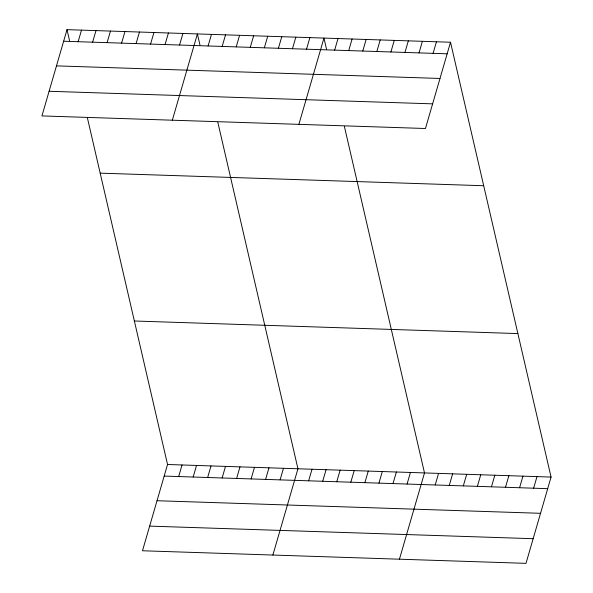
<?xml version="1.0" encoding="UTF-8"?>
<svg xmlns="http://www.w3.org/2000/svg" width="593" height="593" viewBox="0 0 593 593"><rect width="100%" height="100%" fill="white"/><g stroke="black" fill="none" stroke-linecap="round" stroke-linejoin="round"><path stroke-width="0.89" d="M67.002 29.65L41.94 115.924L425.455 128.503L450.517 42.236L67.002 29.65L69.559 40.687M78.128 41.703L81.493 30.124M92.619 42.177L95.984 30.599M107.103 42.659L110.468 31.073M121.595 43.133L124.96 31.555M136.079 43.608L139.444 32.029M150.57 44.082L153.935 32.504M165.054 44.557L168.419 32.978M179.546 45.031L182.911 33.453M172.333 120.201L197.395 33.927L199.952 44.964M208.099 45.972L211.464 34.387M222.16 46.432L225.525 34.854M236.222 46.891L239.587 35.313M250.283 47.351L253.648 35.773M264.345 47.818L267.71 36.232M278.406 48.278L281.771 36.699M87.423 117.955L167.545 464.497L142.483 550.764L525.998 563.35L551.06 477.076L450.517 42.236M292.468 48.737L295.833 37.159M178.671 476.55L182.036 464.971M306.529 49.197L309.894 37.618M193.162 477.024L196.528 465.446M298.894 124.352L323.956 38.078L326.513 49.115M207.646 477.498L211.012 465.92M334.652 50.123L338.017 38.545M222.138 477.98L225.503 466.394M348.714 50.583L352.079 39.005M236.622 478.455L239.987 466.869M362.783 51.042L366.14 39.464M251.113 478.929L254.479 467.351M376.844 51.509L380.202 39.924M265.605 479.403L268.963 467.825M390.906 51.969L394.271 40.391M280.089 479.878L283.454 468.3M404.967 52.429L408.332 40.85M272.876 555.048L297.945 468.774L217.816 122.232M419.029 52.888L422.394 41.31M308.642 480.812L312.007 469.233M433.09 53.355L436.455 41.769M322.703 481.279L326.068 469.693M336.765 481.738L340.13 470.16M350.826 482.198L354.191 470.62M364.888 482.658L368.253 471.079M378.949 483.125L382.315 471.539M393.011 483.584L396.376 472.006M407.072 484.044L410.438 472.465M399.437 559.199L424.499 472.925L344.377 126.391M435.195 484.97L438.561 473.384M449.264 485.43L452.622 473.851M463.326 485.889L466.684 474.311M477.387 486.349L480.753 474.771M491.449 486.816L494.814 475.23M505.51 487.276L508.876 475.697M519.572 487.735L522.937 476.157M533.633 488.195L536.999 476.616M63.644 41.228L447.152 53.815M56.476 65.875L439.991 78.461M49.1 91.27L432.616 103.857M100.187 173.149L483.695 185.735M134.366 320.998L517.882 333.577M167.545 464.497L551.06 477.076M164.187 476.075L547.695 488.662M157.026 500.722L540.534 513.308M149.644 526.117L533.159 538.703"/></g></svg>
